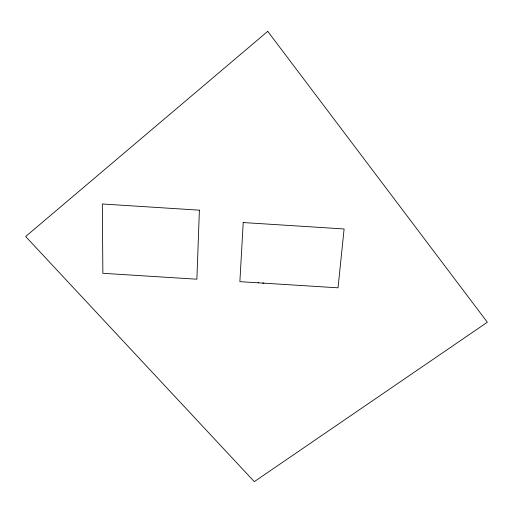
<?xml version="1.0" encoding="UTF-8"?>
<svg xmlns="http://www.w3.org/2000/svg" width="513" height="513" viewBox="0 0 513 513"><rect width="100%" height="100%" fill="white"/><g stroke="black" fill="none" stroke-linecap="round" stroke-linejoin="round"><path stroke-width="0.77" d="M258.065 282.721L258.712 282.759M262.797 283.029L263.932 283.099M199.39 210.176L196.883 279.207L102.876 273.301L102.324 203.982L199.39 210.176M243.22 222.546L239.872 281.663L338.029 287.825L344.101 228.965L243.22 222.546M267.741 31.351L25.65 236.506L254.294 481.649L487.35 322.228L267.741 31.351"/></g></svg>
